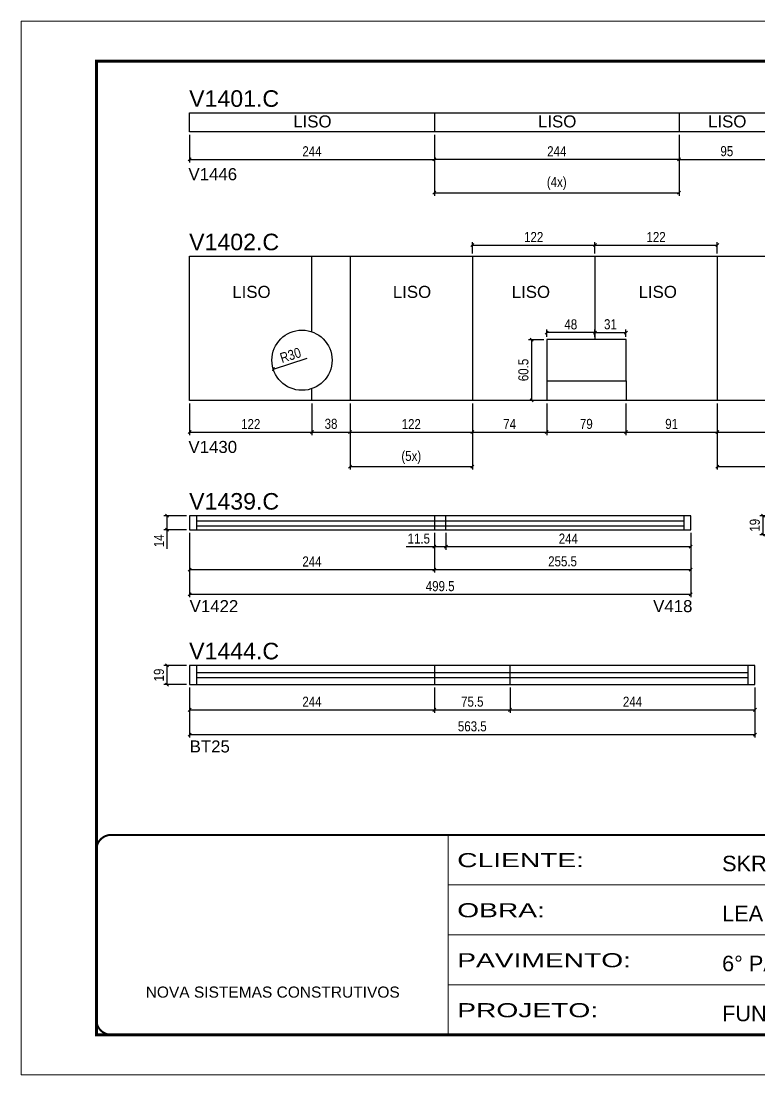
# Model space of a CAD drawing. Extents: x 1959 to 8212, y 239 to 4735.
# Drawn here: x 3557 to 4293, y 2537 to 3587 of the extents above; entities that cross this region are included whole.
import ezdxf

# ---------------------------------------------------------------- set-up
doc = ezdxf.new("R2010")
doc.units = 0
doc.linetypes.add('CONTINUO', pattern=[0])
doc.linetypes.add('DASHED', pattern=[0.75, 0.5, -0.25])
doc.layers.add('00 - FELIPE', color=6, linetype='Continuous', plot=False)
for name, color, linetype in [('5', 5, 'Continuous'), ('COTA', 241, 'Continuous'), ('F-PILARES-S', 170, 'Continuous'), ('NOMENCLATURA', 7, 'Continuous'), ('Painéis', 200, 'Continuous'), ('SARR_2.2x7', 40, 'Continuous'), ('SARR_EDITAR', 141, 'Continuous')]:
    doc.layers.add(name, color=color, linetype=linetype)
doc.layers.add('Folhas', color=255, linetype='Continuous', lineweight=9)
doc.layers.add('SARRAFO DE PRESSAO', color=251, linetype='DASHED', lineweight=9)
doc.styles.add('ARIAL', font='arial.ttf')
doc.styles.add('COTA TECNICA', font='techl___.ttf', dxfattribs={"height": 10})
doc.styles.add('COTA TECNICA-50', font='techl___.ttf', dxfattribs={"height": 10})
doc.styles.get("Standard").update_dxf_attribs({"font": 'arial.ttf'})
doc.styles.add('Tecnologia', font='')
doc.styles.get('Tecnologia').set_extended_font_data('Forgotten Futurist')
doc.dimstyles.new('COTA PAINEL-50', dxfattribs={"dimtxt": 10, "dimasz": 3, "dimexe": 3, "dimexo": 3, "dimgap": 3, "dimtad": 1, "dimdec": 1, "dimzin": 12, "dimdsep": 46, "dimtxsty": 'COTA TECNICA-50', "dimblk1": 'OBLIQUE', "dimblk2": 'OBLIQUE', "dimsah": 1, "dimcen": 0.9, "dimclrd": 4, "dimclre": 4, "dimclrt": 240, "dimadec": 1, "dimazin": 3, "dimtfac": 1, "dimtdec": 1, "dimtmove": 0, "dimatfit": 3, "dimfxl": 1, "dimtolj": 1, "dimtzin": 12, "dimarcsym": 0})
doc.dimstyles.new('PAINEL', dxfattribs={"dimtxt": 10, "dimasz": 3, "dimexe": 3, "dimexo": 3, "dimgap": 3, "dimtad": 1, "dimdec": 1, "dimzin": 12, "dimdsep": 46, "dimtxsty": 'COTA TECNICA', "dimblk1": 'OBLIQUE', "dimblk2": 'OBLIQUE', "dimsah": 1, "dimcen": 0.9, "dimclrd": 4, "dimclre": 4, "dimclrt": 240, "dimadec": 1, "dimazin": 3, "dimtfac": 1, "dimtdec": 1, "dimtmove": 0, "dimatfit": 3, "dimfxl": 1, "dimtolj": 1, "dimtzin": 12, "dimarcsym": 0})

# ---------------------------------------------------------------- blocks, each defined once
blk = doc.blocks.new('9999999999')
at = {"color": 30, "linetype": 'CONTINUO'}
for p, q in [((98564.6, 34230.2), (98564.6, 34429.4)), ((98564.6, 34379.6), (99584, 34379.6)), ((98564.6, 34329.8), (99488, 34329.8)), ((98564.6, 34280), (99488, 34280))]:
    blk.add_line(p, q, dxfattribs=at)
at = {"color": 30, "linetype": 'CONTINUO', "const_width": 2}
blk.add_lwpolyline([(99584, 34230.2), (99584, 34414.4, 0.414214), (99569, 34429.4), (98229, 34429.4, 0.414214), (98214, 34414.4), (98214, 34245.2, 0.414214), (98229, 34230.2), (99584, 34230.2)], format="xyb", dxfattribs=at)
at = {"layer": 'Folhas'}
blk.add_lwpolyline([(98139, 34190.2), (99624, 34190.2), (99624, 35240.2), (98139, 35240.2)], close=True, dxfattribs=at)
at = {"layer": 'Folhas', "color": 30, "const_width": 3}
blk.add_lwpolyline([(98214, 34230.2), (99584, 34230.2), (99584, 35200.2), (98214, 35200.2)], close=True, dxfattribs=at)
at = {"color": 7, "linetype": 'Continuous', "ltscale": 5, "style": 'ARIAL'}
for s, height, p in [('SKR', 15.48, (98837.7, 34393.1)), ('LEAF LOEFGREN', 15.483, (98837.7, 34343.3)), ('6° PAVIMENTO', 15.483, (98837.7, 34293.5)), ('NOVA SISTEMAS CONSTRUTIVOS', 11.059, (98263.2, 34267.2)), ('FUNDO DE VIGAS', 15.483, (98837.7, 34243.7))]:
    blk.add_text(s, height=height, dxfattribs=at).set_placement(p)
at = {"layer": 'Folhas', "color": 7, "style": 'Tecnologia', "width": 1.5}
for s, p in [('CLIENTE:', (98573.7, 34397.2)), ('OBRA:', (98573.7, 34347.3)), ('PAVIMENTO:', (98573.7, 34297.5)), ('PROJETO:', (98573.7, 34247.7))]:
    blk.add_text(s, height=14, dxfattribs=at).set_placement(p)
blk = doc.blocks.new('_Oblique')
at = {"color": 0, "linetype": 'ByBlock', "lineweight": -2}
blk.add_line((-0.5, -0.5), (0.5, 0.5), dxfattribs=at)
blk = doc.blocks.new('*D12')
at = {"layer": 'COTA', "color": 4, "lineweight": -2, "transparency": 16777216}
for p, q in [((3725.2, 3473.2), (3725.2, 3445.8)), ((3969.2, 3473.2), (3969.2, 3445.8)), ((3725.2, 3448.8), (3969.2, 3448.8))]:
    blk.add_line(p, q, dxfattribs=at)
at = {"layer": 'Defpoints', "color": 0, "transparency": 16777216}
for p in [(3725.2, 3476.2), (3969.2, 3476.2), (3969.2, 3448.8)]:
    blk.add_point(p, dxfattribs=at)
at = {"layer": 'COTA', "color": 4, "lineweight": -2, "transparency": 16777216, "xscale": 3, "yscale": 3, "zscale": 3, "rotation": 180}
blk.add_blockref('_Oblique', (3725.2, 3448.8), dxfattribs=at)
at = {"layer": 'COTA', "color": 4, "lineweight": -2, "transparency": 16777216, "xscale": 3, "yscale": 3, "zscale": 3}
blk.add_blockref('_Oblique', (3969.2, 3448.8), dxfattribs=at)
at = {"layer": 'COTA', "color": 240, "transparency": 16777216, "insert": (3847.2, 3456.9), "char_height": 10, "attachment_point": 5, "style": 'COTA TECNICA'}
blk.add_mtext('\\A1;244', dxfattribs=at)
blk = doc.blocks.new('*D13')
at = {"layer": 'COTA', "color": 4, "lineweight": -2, "transparency": 16777216}
for p, q in [((3969.2, 3473.2), (3969.2, 3445.8)), ((4213.2, 3473.2), (4213.2, 3445.8)), ((4213.2, 3448.8), (3969.2, 3448.8))]:
    blk.add_line(p, q, dxfattribs=at)
at = {"layer": 'Defpoints', "color": 0, "transparency": 16777216}
for p in [(3969.2, 3476.2), (4213.2, 3476.2), (3969.2, 3448.8)]:
    blk.add_point(p, dxfattribs=at)
at = {"layer": 'COTA', "color": 4, "lineweight": -2, "transparency": 16777216, "xscale": 3, "yscale": 3, "zscale": 3, "rotation": 180}
blk.add_blockref('_Oblique', (3969.2, 3448.8), dxfattribs=at)
at = {"layer": 'COTA', "color": 4, "lineweight": -2, "transparency": 16777216, "xscale": 3, "yscale": 3, "zscale": 3}
blk.add_blockref('_Oblique', (4213.2, 3448.8), dxfattribs=at)
at = {"layer": 'COTA', "color": 240, "transparency": 16777216, "insert": (4091.2, 3456.9), "char_height": 10, "attachment_point": 5, "style": 'COTA TECNICA'}
blk.add_mtext('\\A1;244', dxfattribs=at)
blk = doc.blocks.new('*D14')
at = {"layer": 'COTA', "color": 4, "lineweight": -2, "transparency": 16777216}
for p, q in [((4213.2, 3473.2), (4213.2, 3445.8)), ((4308.2, 3473.2), (4308.2, 3445.8)), ((4213.2, 3448.8), (4308.2, 3448.8))]:
    blk.add_line(p, q, dxfattribs=at)
at = {"layer": 'Defpoints', "color": 0, "transparency": 16777216}
for p in [(4213.2, 3476.2), (4308.2, 3476.2), (4308.2, 3448.8)]:
    blk.add_point(p, dxfattribs=at)
at = {"layer": 'COTA', "color": 4, "lineweight": -2, "transparency": 16777216, "xscale": 3, "yscale": 3, "zscale": 3, "rotation": 180}
blk.add_blockref('_Oblique', (4213.2, 3448.8), dxfattribs=at)
at = {"layer": 'COTA', "color": 4, "lineweight": -2, "transparency": 16777216, "xscale": 3, "yscale": 3, "zscale": 3}
blk.add_blockref('_Oblique', (4308.2, 3448.8), dxfattribs=at)
at = {"layer": 'COTA', "color": 240, "transparency": 16777216, "insert": (4260.7, 3457), "char_height": 10, "attachment_point": 5, "style": 'COTA TECNICA'}
blk.add_mtext('\\A1;95', dxfattribs=at)
blk = doc.blocks.new('*D17')
at = {"layer": 'COTA', "color": 4, "lineweight": -2, "transparency": 16777216}
for p, q in [((3969.2, 3473.2), (3969.2, 3412.6)), ((4213.2, 3473.2), (4213.2, 3412.6)), ((3969.2, 3415.6), (4213.2, 3415.6))]:
    blk.add_line(p, q, dxfattribs=at)
at = {"layer": 'Defpoints', "color": 0, "transparency": 16777216}
for p in [(3969.2, 3476.2), (4213.2, 3476.2), (4213.2, 3415.6)]:
    blk.add_point(p, dxfattribs=at)
at = {"layer": 'COTA', "color": 4, "lineweight": -2, "transparency": 16777216, "xscale": 3, "yscale": 3, "zscale": 3, "rotation": 180}
blk.add_blockref('_Oblique', (3969.2, 3415.6), dxfattribs=at)
at = {"layer": 'COTA', "color": 4, "lineweight": -2, "transparency": 16777216, "xscale": 3, "yscale": 3, "zscale": 3}
blk.add_blockref('_Oblique', (4213.2, 3415.6), dxfattribs=at)
at = {"layer": 'COTA', "color": 240, "transparency": 16777216, "insert": (4091.2, 3424.8), "char_height": 10, "attachment_point": 5, "style": 'COTA TECNICA'}
blk.add_mtext('\\A1;(4x)', dxfattribs=at)
blk = doc.blocks.new('*D37')
at = {"layer": '00 - FELIPE', "color": 4, "lineweight": -2, "transparency": 16777216}
for p, q in [((3725.2, 3205.7), (3725.2, 3174.1)), ((3847.2, 3205.7), (3847.2, 3174.1)), ((3725.2, 3177.1), (3847.2, 3177.1))]:
    blk.add_line(p, q, dxfattribs=at)
at = {"layer": 'Defpoints', "color": 0, "transparency": 16777216}
for p in [(3725.2, 3208.7), (3847.2, 3208.7), (3847.2, 3177.1)]:
    blk.add_point(p, dxfattribs=at)
at = {"layer": '00 - FELIPE', "color": 4, "lineweight": -2, "transparency": 16777216, "xscale": 3, "yscale": 3, "zscale": 3, "rotation": 180}
blk.add_blockref('_Oblique', (3725.2, 3177.1), dxfattribs=at)
at = {"layer": '00 - FELIPE', "color": 4, "lineweight": -2, "transparency": 16777216, "xscale": 3, "yscale": 3, "zscale": 3}
blk.add_blockref('_Oblique', (3847.2, 3177.1), dxfattribs=at)
at = {"layer": '00 - FELIPE', "color": 240, "transparency": 16777216, "insert": (3786.2, 3185.1), "char_height": 10, "attachment_point": 5, "style": 'COTA TECNICA'}
blk.add_mtext('\\A1;122', dxfattribs=at)
blk = doc.blocks.new('*D38')
at = {"layer": '00 - FELIPE', "color": 4, "lineweight": -2, "transparency": 16777216}
for p, q in [((3847.2, 3205.7), (3847.2, 3174.1)), ((3885.2, 3205.7), (3885.2, 3174.1)), ((3847.2, 3177.1), (3885.2, 3177.1))]:
    blk.add_line(p, q, dxfattribs=at)
at = {"layer": 'Defpoints', "color": 0, "transparency": 16777216}
for p in [(3847.2, 3208.7), (3885.2, 3208.7), (3885.2, 3177.1)]:
    blk.add_point(p, dxfattribs=at)
at = {"layer": '00 - FELIPE', "color": 4, "lineweight": -2, "transparency": 16777216, "xscale": 3, "yscale": 3, "zscale": 3, "rotation": 180}
blk.add_blockref('_Oblique', (3847.2, 3177.1), dxfattribs=at)
at = {"layer": '00 - FELIPE', "color": 4, "lineweight": -2, "transparency": 16777216, "xscale": 3, "yscale": 3, "zscale": 3}
blk.add_blockref('_Oblique', (3885.2, 3177.1), dxfattribs=at)
at = {"layer": '00 - FELIPE', "color": 240, "transparency": 16777216, "insert": (3866.2, 3185.3), "char_height": 10, "attachment_point": 5, "style": 'COTA TECNICA'}
blk.add_mtext('\\A1;38', dxfattribs=at)
blk = doc.blocks.new('*D39')
at = {"layer": '00 - FELIPE', "color": 4, "lineweight": -2, "transparency": 16777216}
for p, q in [((3885.2, 3205.7), (3885.2, 3174.1)), ((4007.2, 3205.7), (4007.2, 3174.1)), ((3885.2, 3177.1), (4007.2, 3177.1))]:
    blk.add_line(p, q, dxfattribs=at)
at = {"layer": 'Defpoints', "color": 0, "transparency": 16777216}
for p in [(3885.2, 3208.7), (4007.2, 3208.7), (4007.2, 3177.1)]:
    blk.add_point(p, dxfattribs=at)
at = {"layer": '00 - FELIPE', "color": 4, "lineweight": -2, "transparency": 16777216, "xscale": 3, "yscale": 3, "zscale": 3, "rotation": 180}
blk.add_blockref('_Oblique', (3885.2, 3177.1), dxfattribs=at)
at = {"layer": '00 - FELIPE', "color": 4, "lineweight": -2, "transparency": 16777216, "xscale": 3, "yscale": 3, "zscale": 3}
blk.add_blockref('_Oblique', (4007.2, 3177.1), dxfattribs=at)
at = {"layer": '00 - FELIPE', "color": 240, "transparency": 16777216, "insert": (3946.2, 3185.1), "char_height": 10, "attachment_point": 5, "style": 'COTA TECNICA'}
blk.add_mtext('\\A1;122', dxfattribs=at)
blk = doc.blocks.new('*D40')
at = {"layer": '00 - FELIPE', "color": 4, "lineweight": -2, "transparency": 16777216}
for p, q in [((3885.2, 3205.7), (3885.2, 3139.7)), ((4007.2, 3205.7), (4007.2, 3139.7)), ((3885.2, 3142.7), (4007.2, 3142.7))]:
    blk.add_line(p, q, dxfattribs=at)
at = {"layer": 'Defpoints', "color": 0, "transparency": 16777216}
for p in [(3885.2, 3208.7), (4007.2, 3208.7), (4007.2, 3142.7)]:
    blk.add_point(p, dxfattribs=at)
at = {"layer": '00 - FELIPE', "color": 4, "lineweight": -2, "transparency": 16777216, "xscale": 3, "yscale": 3, "zscale": 3, "rotation": 180}
blk.add_blockref('_Oblique', (3885.2, 3142.7), dxfattribs=at)
at = {"layer": '00 - FELIPE', "color": 4, "lineweight": -2, "transparency": 16777216, "xscale": 3, "yscale": 3, "zscale": 3}
blk.add_blockref('_Oblique', (4007.2, 3142.7), dxfattribs=at)
at = {"layer": '00 - FELIPE', "color": 240, "transparency": 16777216, "insert": (3946.2, 3151.9), "char_height": 10, "attachment_point": 5, "style": 'COTA TECNICA'}
blk.add_mtext('\\A1;(5x)', dxfattribs=at)
blk = doc.blocks.new('*D41')
at = {"layer": '00 - FELIPE', "color": 4, "lineweight": -2, "transparency": 16777216}
for p, q in [((4007.2, 3355.2), (4007.2, 3366.4)), ((4007.2, 3363.4), (4129.2, 3363.4)), ((4129.2, 3355.2), (4129.2, 3366.4))]:
    blk.add_line(p, q, dxfattribs=at)
at = {"layer": 'Defpoints', "color": 0, "transparency": 16777216}
for p in [(4129.2, 3363.4), (4007.2, 3352.2), (4129.2, 3352.2)]:
    blk.add_point(p, dxfattribs=at)
at = {"layer": '00 - FELIPE', "color": 4, "lineweight": -2, "transparency": 16777216, "xscale": 3, "yscale": 3, "zscale": 3, "rotation": 180}
blk.add_blockref('_Oblique', (4007.2, 3363.4), dxfattribs=at)
at = {"layer": '00 - FELIPE', "color": 4, "lineweight": -2, "transparency": 16777216, "xscale": 3, "yscale": 3, "zscale": 3}
blk.add_blockref('_Oblique', (4129.2, 3363.4), dxfattribs=at)
at = {"layer": '00 - FELIPE', "color": 240, "transparency": 16777216, "insert": (4068.2, 3371.5), "char_height": 10, "attachment_point": 5, "style": 'COTA TECNICA'}
blk.add_mtext('\\A1;122', dxfattribs=at)
blk = doc.blocks.new('*D42')
at = {"layer": '00 - FELIPE', "color": 4, "lineweight": -2, "transparency": 16777216}
for p, q in [((4129.2, 3355.2), (4129.2, 3366.4)), ((4129.2, 3363.4), (4251.2, 3363.4)), ((4251.2, 3355.2), (4251.2, 3366.4))]:
    blk.add_line(p, q, dxfattribs=at)
at = {"layer": 'Defpoints', "color": 0, "transparency": 16777216}
for p in [(4251.2, 3363.4), (4129.2, 3352.2), (4251.2, 3352.2)]:
    blk.add_point(p, dxfattribs=at)
at = {"layer": '00 - FELIPE', "color": 4, "lineweight": -2, "transparency": 16777216, "xscale": 3, "yscale": 3, "zscale": 3, "rotation": 180}
blk.add_blockref('_Oblique', (4129.2, 3363.4), dxfattribs=at)
at = {"layer": '00 - FELIPE', "color": 4, "lineweight": -2, "transparency": 16777216, "xscale": 3, "yscale": 3, "zscale": 3}
blk.add_blockref('_Oblique', (4251.2, 3363.4), dxfattribs=at)
at = {"layer": '00 - FELIPE', "color": 240, "transparency": 16777216, "insert": (4190.2, 3371.5), "char_height": 10, "attachment_point": 5, "style": 'COTA TECNICA'}
blk.add_mtext('\\A1;122', dxfattribs=at)
blk = doc.blocks.new('*D43')
at = {"layer": '00 - FELIPE', "color": 4, "lineweight": -2, "transparency": 16777216}
for p, q in [((4007.2, 3205.7), (4007.2, 3174.1)), ((4081.2, 3205.7), (4081.2, 3174.1)), ((4007.2, 3177.1), (4081.2, 3177.1))]:
    blk.add_line(p, q, dxfattribs=at)
at = {"layer": 'Defpoints', "color": 0, "transparency": 16777216}
for p in [(4007.2, 3208.7), (4081.2, 3208.7), (4081.2, 3177.1)]:
    blk.add_point(p, dxfattribs=at)
at = {"layer": '00 - FELIPE', "color": 4, "lineweight": -2, "transparency": 16777216, "xscale": 3, "yscale": 3, "zscale": 3, "rotation": 180}
blk.add_blockref('_Oblique', (4007.2, 3177.1), dxfattribs=at)
at = {"layer": '00 - FELIPE', "color": 4, "lineweight": -2, "transparency": 16777216, "xscale": 3, "yscale": 3, "zscale": 3}
blk.add_blockref('_Oblique', (4081.2, 3177.1), dxfattribs=at)
at = {"layer": '00 - FELIPE', "color": 240, "transparency": 16777216, "insert": (4044.2, 3185.1), "char_height": 10, "attachment_point": 5, "style": 'COTA TECNICA'}
blk.add_mtext('\\A1;74', dxfattribs=at)
blk = doc.blocks.new('*D44')
at = {"layer": '00 - FELIPE', "color": 4, "lineweight": -2, "transparency": 16777216}
for p, q in [((4081.2, 3205.7), (4081.2, 3174.1)), ((4160.2, 3205.7), (4160.2, 3174.1)), ((4081.2, 3177.1), (4160.2, 3177.1))]:
    blk.add_line(p, q, dxfattribs=at)
at = {"layer": 'Defpoints', "color": 0, "transparency": 16777216}
for p in [(4081.2, 3208.7), (4160.2, 3208.7), (4160.2, 3177.1)]:
    blk.add_point(p, dxfattribs=at)
at = {"layer": '00 - FELIPE', "color": 4, "lineweight": -2, "transparency": 16777216, "xscale": 3, "yscale": 3, "zscale": 3, "rotation": 180}
blk.add_blockref('_Oblique', (4081.2, 3177.1), dxfattribs=at)
at = {"layer": '00 - FELIPE', "color": 4, "lineweight": -2, "transparency": 16777216, "xscale": 3, "yscale": 3, "zscale": 3}
blk.add_blockref('_Oblique', (4160.2, 3177.1), dxfattribs=at)
at = {"layer": '00 - FELIPE', "color": 240, "transparency": 16777216, "insert": (4120.7, 3185.2), "char_height": 10, "attachment_point": 5, "style": 'COTA TECNICA'}
blk.add_mtext('\\A1;79', dxfattribs=at)
blk = doc.blocks.new('*D45')
at = {"layer": '00 - FELIPE', "color": 4, "lineweight": -2, "transparency": 16777216}
for p, q in [((4160.2, 3205.7), (4160.2, 3174.1)), ((4251.2, 3205.7), (4251.2, 3174.1)), ((4160.2, 3177.1), (4251.2, 3177.1))]:
    blk.add_line(p, q, dxfattribs=at)
at = {"layer": 'Defpoints', "color": 0, "transparency": 16777216}
for p in [(4160.2, 3208.7), (4251.2, 3208.7), (4251.2, 3177.1)]:
    blk.add_point(p, dxfattribs=at)
at = {"layer": '00 - FELIPE', "color": 4, "lineweight": -2, "transparency": 16777216, "xscale": 3, "yscale": 3, "zscale": 3, "rotation": 180}
blk.add_blockref('_Oblique', (4160.2, 3177.1), dxfattribs=at)
at = {"layer": '00 - FELIPE', "color": 4, "lineweight": -2, "transparency": 16777216, "xscale": 3, "yscale": 3, "zscale": 3}
blk.add_blockref('_Oblique', (4251.2, 3177.1), dxfattribs=at)
at = {"layer": '00 - FELIPE', "color": 240, "transparency": 16777216, "insert": (4205.7, 3185.2), "char_height": 10, "attachment_point": 5, "style": 'COTA TECNICA'}
blk.add_mtext('\\A1;91', dxfattribs=at)
blk = doc.blocks.new('*D46')
at = {"layer": '00 - FELIPE', "color": 4, "lineweight": -2, "transparency": 16777216}
for p, q in [((4251.2, 3205.7), (4251.2, 3174.1)), ((4373.2, 3205.7), (4373.2, 3174.1)), ((4251.2, 3177.1), (4373.2, 3177.1))]:
    blk.add_line(p, q, dxfattribs=at)
at = {"layer": 'Defpoints', "color": 0, "transparency": 16777216}
for p in [(4251.2, 3208.7), (4373.2, 3208.7), (4373.2, 3177.1)]:
    blk.add_point(p, dxfattribs=at)
at = {"layer": '00 - FELIPE', "color": 4, "lineweight": -2, "transparency": 16777216, "xscale": 3, "yscale": 3, "zscale": 3, "rotation": 180}
blk.add_blockref('_Oblique', (4251.2, 3177.1), dxfattribs=at)
at = {"layer": '00 - FELIPE', "color": 4, "lineweight": -2, "transparency": 16777216, "xscale": 3, "yscale": 3, "zscale": 3}
blk.add_blockref('_Oblique', (4373.2, 3177.1), dxfattribs=at)
at = {"layer": '00 - FELIPE', "color": 240, "transparency": 16777216, "insert": (4312.2, 3185.1), "char_height": 10, "attachment_point": 5, "style": 'COTA TECNICA'}
blk.add_mtext('\\A1;122', dxfattribs=at)
blk = doc.blocks.new('*D47')
at = {"layer": '00 - FELIPE', "color": 4, "lineweight": -2, "transparency": 16777216}
for p, q in [((4251.2, 3205.7), (4251.2, 3139.7)), ((4373.2, 3205.7), (4373.2, 3139.7)), ((4251.2, 3142.7), (4373.2, 3142.7))]:
    blk.add_line(p, q, dxfattribs=at)
at = {"layer": 'Defpoints', "color": 0, "transparency": 16777216}
for p in [(4251.2, 3208.7), (4373.2, 3208.7), (4373.2, 3142.7)]:
    blk.add_point(p, dxfattribs=at)
at = {"layer": '00 - FELIPE', "color": 4, "lineweight": -2, "transparency": 16777216, "xscale": 3, "yscale": 3, "zscale": 3, "rotation": 180}
blk.add_blockref('_Oblique', (4251.2, 3142.7), dxfattribs=at)
at = {"layer": '00 - FELIPE', "color": 4, "lineweight": -2, "transparency": 16777216, "xscale": 3, "yscale": 3, "zscale": 3}
blk.add_blockref('_Oblique', (4373.2, 3142.7), dxfattribs=at)
at = {"layer": '00 - FELIPE', "color": 240, "transparency": 16777216, "insert": (4312.2, 3151.9), "char_height": 10, "attachment_point": 5, "style": 'COTA TECNICA'}
blk.add_mtext('\\A1;(4x)', dxfattribs=at)
blk = doc.blocks.new('*D55')
at = {"layer": 'COTA', "color": 4, "lineweight": -2, "transparency": 16777216}
blk.add_line((3842.2, 3250.4), (3808.7, 3239.6), dxfattribs=at)
at = {"layer": 'Defpoints', "color": 0, "transparency": 16777216}
for p in [(3837.2, 3248.7), (3808.7, 3239.6)]:
    blk.add_point(p, dxfattribs=at)
at = {"layer": 'COTA', "color": 4, "lineweight": -2, "transparency": 16777216, "xscale": 3, "yscale": 3, "zscale": 3, "rotation": 197.8262716308261}
blk.add_blockref('_Oblique', (3808.7, 3239.6), dxfattribs=at)
at = {"layer": 'COTA', "color": 240, "transparency": 16777216, "insert": (3825.8, 3253.7), "char_height": 10, "attachment_point": 5, "rotation": 17.8263, "style": 'COTA TECNICA'}
blk.add_mtext('\\A1;R30', dxfattribs=at)
blk = doc.blocks.new('*D56')
at = {"layer": 'COTA', "color": 4, "lineweight": -2, "transparency": 16777216}
for p, q in [((4081.2, 3272.2), (4081.2, 3279.3)), ((4129.2, 3276.3), (4081.2, 3276.3)), ((4129.2, 3272.2), (4129.2, 3279.3))]:
    blk.add_line(p, q, dxfattribs=at)
at = {"layer": 'Defpoints', "color": 0, "transparency": 16777216}
for p in [(4081.2, 3276.3), (4081.2, 3269.2), (4129.2, 3269.2)]:
    blk.add_point(p, dxfattribs=at)
at = {"layer": 'COTA', "color": 4, "lineweight": -2, "transparency": 16777216, "xscale": 3, "yscale": 3, "zscale": 3, "rotation": 180}
blk.add_blockref('_Oblique', (4081.2, 3276.3), dxfattribs=at)
at = {"layer": 'COTA', "color": 4, "lineweight": -2, "transparency": 16777216, "xscale": 3, "yscale": 3, "zscale": 3}
blk.add_blockref('_Oblique', (4129.2, 3276.3), dxfattribs=at)
at = {"layer": 'COTA', "color": 240, "transparency": 16777216, "insert": (4105.2, 3284.4), "char_height": 10, "attachment_point": 5, "style": 'COTA TECNICA'}
blk.add_mtext('\\A1;48', dxfattribs=at)
blk = doc.blocks.new('*D57')
at = {"layer": 'COTA', "color": 4, "lineweight": -2, "transparency": 16777216}
for p, q in [((4078.2, 3269.2), (4063.1, 3269.2)), ((4066.1, 3269.2), (4066.1, 3208.7)), ((4078.2, 3208.7), (4063.1, 3208.7))]:
    blk.add_line(p, q, dxfattribs=at)
at = {"layer": 'Defpoints', "color": 0, "transparency": 16777216}
for p in [(4081.2, 3269.2), (4066.1, 3208.7), (4081.2, 3208.7)]:
    blk.add_point(p, dxfattribs=at)
at = {"layer": 'COTA', "color": 4, "lineweight": -2, "transparency": 16777216, "xscale": 3, "yscale": 3, "zscale": 3}
for p, rotation in [((4066.1, 3269.2), 90), ((4066.1, 3208.7), 270)]:
    blk.add_blockref('_Oblique', p, dxfattribs=dict(at, rotation=rotation))
at = {"layer": 'COTA', "color": 240, "transparency": 16777216, "insert": (4058, 3239), "char_height": 10, "attachment_point": 5, "rotation": 90, "style": 'COTA TECNICA'}
blk.add_mtext('\\A1;60.5', dxfattribs=at)
blk = doc.blocks.new('*D58')
at = {"layer": 'COTA', "color": 4, "lineweight": -2, "transparency": 16777216}
for p, q in [((4129.2, 3272.2), (4129.2, 3279.3)), ((4129.2, 3276.3), (4160.2, 3276.3)), ((4160.2, 3272.2), (4160.2, 3279.3))]:
    blk.add_line(p, q, dxfattribs=at)
at = {"layer": 'Defpoints', "color": 0, "transparency": 16777216}
for p in [(4160.2, 3276.3), (4129.2, 3269.2), (4160.2, 3269.2)]:
    blk.add_point(p, dxfattribs=at)
at = {"layer": 'COTA', "color": 4, "lineweight": -2, "transparency": 16777216, "xscale": 3, "yscale": 3, "zscale": 3, "rotation": 180}
blk.add_blockref('_Oblique', (4129.2, 3276.3), dxfattribs=at)
at = {"layer": 'COTA', "color": 4, "lineweight": -2, "transparency": 16777216, "xscale": 3, "yscale": 3, "zscale": 3}
blk.add_blockref('_Oblique', (4160.2, 3276.3), dxfattribs=at)
at = {"layer": 'COTA', "color": 240, "transparency": 16777216, "insert": (4144.7, 3284.5), "char_height": 10, "attachment_point": 5, "style": 'COTA TECNICA'}
blk.add_mtext('\\A1;31', dxfattribs=at)
blk = doc.blocks.new('*D85')
at = {"layer": 'COTA', "color": 4, "linetype": 'ByBlock', "lineweight": -2, "transparency": 16777216}
for p, q in [((3725.2, 3076.8), (3725.2, 3012.5)), ((4224.7, 3076.8), (4224.7, 3012.5)), ((3725.2, 3015.5), (4224.7, 3015.5))]:
    blk.add_line(p, q, dxfattribs=at)
at = {"layer": 'Defpoints', "color": 0, "linetype": 'ByBlock', "transparency": 16777216}
for p in [(3725.2, 3079.8), (4224.7, 3079.8), (4224.7, 3015.5)]:
    blk.add_point(p, dxfattribs=at)
at = {"layer": 'COTA', "color": 4, "linetype": 'ByBlock', "lineweight": -2, "transparency": 16777216, "xscale": 3, "yscale": 3, "zscale": 3, "rotation": 180}
blk.add_blockref('_Oblique', (3725.2, 3015.5), dxfattribs=at)
at = {"layer": 'COTA', "color": 4, "linetype": 'ByBlock', "lineweight": -2, "transparency": 16777216, "xscale": 3, "yscale": 3, "zscale": 3}
blk.add_blockref('_Oblique', (4224.7, 3015.5), dxfattribs=at)
at = {"layer": 'COTA', "color": 240, "linetype": 'ByBlock', "transparency": 16777216, "insert": (3975, 3023.6), "char_height": 10, "attachment_point": 5, "style": 'COTA TECNICA-50'}
blk.add_mtext('\\A1;499.5', dxfattribs=at)
blk = doc.blocks.new('*D86')
at = {"layer": 'COTA', "color": 4, "lineweight": -2, "transparency": 16777216}
for p, q in [((3722.2, 3093.8), (3699.7, 3093.8)), ((3702.7, 3093.8), (3702.7, 3079.8)), ((3722.2, 3079.8), (3699.7, 3079.8)), ((3702.7, 3079.8), (3702.7, 3060.7))]:
    blk.add_line(p, q, dxfattribs=at)
at = {"layer": 'Defpoints', "color": 0, "transparency": 16777216}
for p in [(3725.2, 3093.8), (3702.7, 3079.8), (3725.2, 3079.8)]:
    blk.add_point(p, dxfattribs=at)
at = {"layer": 'COTA', "color": 4, "lineweight": -2, "transparency": 16777216, "xscale": 3, "yscale": 3, "zscale": 3}
for p, rotation in [((3702.7, 3093.8), 90), ((3702.7, 3079.8), 270)]:
    blk.add_blockref('_Oblique', p, dxfattribs=dict(at, rotation=rotation))
at = {"layer": 'COTA', "color": 240, "transparency": 16777216, "insert": (3694.7, 3068.8), "char_height": 10, "attachment_point": 5, "rotation": 90, "style": 'COTA TECNICA'}
blk.add_mtext('\\A1;14', dxfattribs=at)
blk = doc.blocks.new('*D87')
at = {"layer": 'COTA', "color": 4, "lineweight": -2, "transparency": 16777216}
for p, q in [((3725.2, 3076.8), (3725.2, 3037.2)), ((3969.2, 3076.8), (3969.2, 3037.2)), ((3725.2, 3040.2), (3969.2, 3040.2))]:
    blk.add_line(p, q, dxfattribs=at)
at = {"layer": 'Defpoints', "color": 0, "transparency": 16777216}
for p in [(3725.2, 3079.8), (3969.2, 3079.8), (3969.2, 3040.2)]:
    blk.add_point(p, dxfattribs=at)
at = {"layer": 'COTA', "color": 4, "lineweight": -2, "transparency": 16777216, "xscale": 3, "yscale": 3, "zscale": 3, "rotation": 180}
blk.add_blockref('_Oblique', (3725.2, 3040.2), dxfattribs=at)
at = {"layer": 'COTA', "color": 4, "lineweight": -2, "transparency": 16777216, "xscale": 3, "yscale": 3, "zscale": 3}
blk.add_blockref('_Oblique', (3969.2, 3040.2), dxfattribs=at)
at = {"layer": 'COTA', "color": 240, "transparency": 16777216, "insert": (3847.2, 3048.2), "char_height": 10, "attachment_point": 5, "style": 'COTA TECNICA'}
blk.add_mtext('\\A1;244', dxfattribs=at)
blk = doc.blocks.new('*D88')
at = {"layer": 'COTA', "color": 4, "lineweight": -2, "transparency": 16777216}
for p, q in [((3969.2, 3076.8), (3969.2, 3037.2)), ((4224.7, 3076.8), (4224.7, 3037.2)), ((3969.2, 3040.2), (4224.7, 3040.2))]:
    blk.add_line(p, q, dxfattribs=at)
at = {"layer": 'Defpoints', "color": 0, "transparency": 16777216}
for p in [(3969.2, 3079.8), (4224.7, 3079.8), (4224.7, 3040.2)]:
    blk.add_point(p, dxfattribs=at)
at = {"layer": 'COTA', "color": 4, "lineweight": -2, "transparency": 16777216, "xscale": 3, "yscale": 3, "zscale": 3, "rotation": 180}
blk.add_blockref('_Oblique', (3969.2, 3040.2), dxfattribs=at)
at = {"layer": 'COTA', "color": 4, "lineweight": -2, "transparency": 16777216, "xscale": 3, "yscale": 3, "zscale": 3}
blk.add_blockref('_Oblique', (4224.7, 3040.2), dxfattribs=at)
at = {"layer": 'COTA', "color": 240, "transparency": 16777216, "insert": (4097, 3048.3), "char_height": 10, "attachment_point": 5, "style": 'COTA TECNICA'}
blk.add_mtext('\\A1;255.5', dxfattribs=at)
blk = doc.blocks.new('*D89')
at = {"layer": 'COTA', "color": 4, "lineweight": -2, "transparency": 16777216}
for p, q in [((3980.7, 3076.8), (3980.7, 3059.9)), ((4224.7, 3076.8), (4224.7, 3059.9)), ((4224.7, 3062.9), (3980.7, 3062.9))]:
    blk.add_line(p, q, dxfattribs=at)
at = {"layer": 'Defpoints', "color": 0, "transparency": 16777216}
for p in [(3980.7, 3079.8), (4224.7, 3079.8), (3980.7, 3062.9)]:
    blk.add_point(p, dxfattribs=at)
at = {"layer": 'COTA', "color": 4, "lineweight": -2, "transparency": 16777216, "xscale": 3, "yscale": 3, "zscale": 3, "rotation": 180}
blk.add_blockref('_Oblique', (3980.7, 3062.9), dxfattribs=at)
at = {"layer": 'COTA', "color": 4, "lineweight": -2, "transparency": 16777216, "xscale": 3, "yscale": 3, "zscale": 3}
blk.add_blockref('_Oblique', (4224.7, 3062.9), dxfattribs=at)
at = {"layer": 'COTA', "color": 240, "transparency": 16777216, "insert": (4102.7, 3071), "char_height": 10, "attachment_point": 5, "style": 'COTA TECNICA'}
blk.add_mtext('\\A1;244', dxfattribs=at)
blk = doc.blocks.new('*D90')
at = {"layer": 'COTA', "color": 4, "lineweight": -2, "transparency": 16777216}
for p, q in [((3969.2, 3076.8), (3969.2, 3059.9)), ((3980.7, 3076.8), (3980.7, 3059.9)), ((3969.2, 3062.9), (3941.2, 3062.9)), ((3980.7, 3062.9), (3969.2, 3062.9))]:
    blk.add_line(p, q, dxfattribs=at)
at = {"layer": 'Defpoints', "color": 0, "transparency": 16777216}
for p in [(3969.2, 3079.8), (3980.7, 3079.8), (3969.2, 3062.9)]:
    blk.add_point(p, dxfattribs=at)
at = {"layer": 'COTA', "color": 4, "lineweight": -2, "transparency": 16777216, "xscale": 3, "yscale": 3, "zscale": 3, "rotation": 180}
blk.add_blockref('_Oblique', (3969.2, 3062.9), dxfattribs=at)
at = {"layer": 'COTA', "color": 4, "lineweight": -2, "transparency": 16777216, "xscale": 3, "yscale": 3, "zscale": 3}
blk.add_blockref('_Oblique', (3980.7, 3062.9), dxfattribs=at)
at = {"layer": 'COTA', "color": 240, "transparency": 16777216, "insert": (3953.7, 3071), "char_height": 10, "attachment_point": 5, "style": 'COTA TECNICA'}
blk.add_mtext('\\A1;11.5', dxfattribs=at)
blk = doc.blocks.new('*D92')
at = {"layer": 'COTA', "color": 4, "lineweight": -2, "transparency": 16777216}
for p, q in [((4316.2, 3093.8), (4293.7, 3093.8)), ((4296.7, 3093.8), (4296.7, 3074.8)), ((4316.2, 3074.8), (4293.7, 3074.8))]:
    blk.add_line(p, q, dxfattribs=at)
at = {"layer": 'Defpoints', "color": 0, "transparency": 16777216}
for p in [(4319.2, 3093.8), (4296.7, 3074.8), (4319.2, 3074.8)]:
    blk.add_point(p, dxfattribs=at)
at = {"layer": 'COTA', "color": 4, "lineweight": -2, "transparency": 16777216, "xscale": 3, "yscale": 3, "zscale": 3}
for p, rotation in [((4296.7, 3093.8), 90), ((4296.7, 3074.8), 270)]:
    blk.add_blockref('_Oblique', p, dxfattribs=dict(at, rotation=rotation))
at = {"layer": 'COTA', "color": 240, "transparency": 16777216, "insert": (4288.6, 3084.3), "char_height": 10, "attachment_point": 5, "rotation": 90, "style": 'COTA TECNICA'}
blk.add_mtext('\\A1;19', dxfattribs=at)
blk = doc.blocks.new('*D95')
at = {"layer": 'COTA', "color": 4, "linetype": 'ByBlock', "lineweight": -2, "transparency": 16777216}
for p, q in [((3725.2, 2922.6), (3725.2, 2872.7)), ((4288.7, 2922.6), (4288.7, 2872.7)), ((3725.2, 2875.7), (4288.7, 2875.7))]:
    blk.add_line(p, q, dxfattribs=at)
at = {"layer": 'Defpoints', "color": 0, "linetype": 'ByBlock', "transparency": 16777216}
for p in [(3725.2, 2925.6), (4288.7, 2925.6), (4288.7, 2875.7)]:
    blk.add_point(p, dxfattribs=at)
at = {"layer": 'COTA', "color": 4, "linetype": 'ByBlock', "lineweight": -2, "transparency": 16777216, "xscale": 3, "yscale": 3, "zscale": 3, "rotation": 180}
blk.add_blockref('_Oblique', (3725.2, 2875.7), dxfattribs=at)
at = {"layer": 'COTA', "color": 4, "linetype": 'ByBlock', "lineweight": -2, "transparency": 16777216, "xscale": 3, "yscale": 3, "zscale": 3}
blk.add_blockref('_Oblique', (4288.7, 2875.7), dxfattribs=at)
at = {"layer": 'COTA', "color": 240, "linetype": 'ByBlock', "transparency": 16777216, "insert": (4007, 2883.9), "char_height": 10, "attachment_point": 5, "style": 'COTA TECNICA-50'}
blk.add_mtext('\\A1;563.5', dxfattribs=at)
blk = doc.blocks.new('*D96')
at = {"layer": 'COTA', "color": 4, "lineweight": -2, "transparency": 16777216}
for p, q in [((3722.2, 2944.6), (3699.7, 2944.6)), ((3702.7, 2944.6), (3702.7, 2925.6)), ((3722.2, 2925.6), (3699.7, 2925.6))]:
    blk.add_line(p, q, dxfattribs=at)
at = {"layer": 'Defpoints', "color": 0, "transparency": 16777216}
for p in [(3725.2, 2944.6), (3702.7, 2925.6), (3725.2, 2925.6)]:
    blk.add_point(p, dxfattribs=at)
at = {"layer": 'COTA', "color": 4, "lineweight": -2, "transparency": 16777216, "xscale": 3, "yscale": 3, "zscale": 3}
for p, rotation in [((3702.7, 2944.6), 90), ((3702.7, 2925.6), 270)]:
    blk.add_blockref('_Oblique', p, dxfattribs=dict(at, rotation=rotation))
at = {"layer": 'COTA', "color": 240, "transparency": 16777216, "insert": (3694.7, 2935.1), "char_height": 10, "attachment_point": 5, "rotation": 90, "style": 'COTA TECNICA'}
blk.add_mtext('\\A1;19', dxfattribs=at)
blk = doc.blocks.new('*D97')
at = {"layer": 'COTA', "color": 4, "lineweight": -2, "transparency": 16777216}
for p, q in [((3725.2, 2922.6), (3725.2, 2897.4)), ((3969.2, 2922.6), (3969.2, 2897.4)), ((3725.2, 2900.4), (3969.2, 2900.4))]:
    blk.add_line(p, q, dxfattribs=at)
at = {"layer": 'Defpoints', "color": 0, "transparency": 16777216}
for p in [(3725.2, 2925.6), (3969.2, 2925.6), (3969.2, 2900.4)]:
    blk.add_point(p, dxfattribs=at)
at = {"layer": 'COTA', "color": 4, "lineweight": -2, "transparency": 16777216, "xscale": 3, "yscale": 3, "zscale": 3, "rotation": 180}
blk.add_blockref('_Oblique', (3725.2, 2900.4), dxfattribs=at)
at = {"layer": 'COTA', "color": 4, "lineweight": -2, "transparency": 16777216, "xscale": 3, "yscale": 3, "zscale": 3}
blk.add_blockref('_Oblique', (3969.2, 2900.4), dxfattribs=at)
at = {"layer": 'COTA', "color": 240, "transparency": 16777216, "insert": (3847.2, 2908.5), "char_height": 10, "attachment_point": 5, "style": 'COTA TECNICA'}
blk.add_mtext('\\A1;244', dxfattribs=at)
blk = doc.blocks.new('*D98')
at = {"layer": 'COTA', "color": 4, "lineweight": -2, "transparency": 16777216}
for p, q in [((3969.2, 2922.6), (3969.2, 2897.4)), ((4044.7, 2922.6), (4044.7, 2897.4)), ((3969.2, 2900.4), (4044.7, 2900.4))]:
    blk.add_line(p, q, dxfattribs=at)
at = {"layer": 'Defpoints', "color": 0, "transparency": 16777216}
for p in [(3969.2, 2925.6), (4044.7, 2925.6), (4044.7, 2900.4)]:
    blk.add_point(p, dxfattribs=at)
at = {"layer": 'COTA', "color": 4, "lineweight": -2, "transparency": 16777216, "xscale": 3, "yscale": 3, "zscale": 3, "rotation": 180}
blk.add_blockref('_Oblique', (3969.2, 2900.4), dxfattribs=at)
at = {"layer": 'COTA', "color": 4, "lineweight": -2, "transparency": 16777216, "xscale": 3, "yscale": 3, "zscale": 3}
blk.add_blockref('_Oblique', (4044.7, 2900.4), dxfattribs=at)
at = {"layer": 'COTA', "color": 240, "transparency": 16777216, "insert": (4007, 2908.5), "char_height": 10, "attachment_point": 5, "style": 'COTA TECNICA'}
blk.add_mtext('\\A1;75.5', dxfattribs=at)
blk = doc.blocks.new('*D99')
at = {"layer": 'COTA', "color": 4, "lineweight": -2, "transparency": 16777216}
for p, q in [((4044.7, 2922.6), (4044.7, 2897.4)), ((4288.7, 2922.6), (4288.7, 2897.4)), ((4044.7, 2900.4), (4288.7, 2900.4))]:
    blk.add_line(p, q, dxfattribs=at)
at = {"layer": 'Defpoints', "color": 0, "transparency": 16777216}
for p in [(4044.7, 2925.6), (4288.7, 2925.6), (4288.7, 2900.4)]:
    blk.add_point(p, dxfattribs=at)
at = {"layer": 'COTA', "color": 4, "lineweight": -2, "transparency": 16777216, "xscale": 3, "yscale": 3, "zscale": 3, "rotation": 180}
blk.add_blockref('_Oblique', (4044.7, 2900.4), dxfattribs=at)
at = {"layer": 'COTA', "color": 4, "lineweight": -2, "transparency": 16777216, "xscale": 3, "yscale": 3, "zscale": 3}
blk.add_blockref('_Oblique', (4288.7, 2900.4), dxfattribs=at)
at = {"layer": 'COTA', "color": 240, "transparency": 16777216, "insert": (4166.7, 2908.5), "char_height": 10, "attachment_point": 5, "style": 'COTA TECNICA'}
blk.add_mtext('\\A1;244', dxfattribs=at)

msp = doc.modelspace()

# ---------------------------------------------------------------- linework, layer by layer
at = {"layer": '00 - FELIPE'}
for p, q in [((3725.24, 3352.25), (4739.24, 3352.25)), ((3725.24, 3208.75), (3725.24, 3352.25)), ((3847.24, 3277.03), (3847.24, 3352.25)), ((3885.24, 3352.25), (3885.24, 3208.75)), ((4007.24, 3352.25), (4007.24, 3208.75)), ((4129.24, 3352.25), (4129.24, 3269.25)), ((4251.24, 3352.25), (4251.24, 3208.75)), ((4081.24, 3228.25), (4081.24, 3208.75)), ((4160.24, 3228.25), (4160.24, 3208.75)), ((3847.24, 3208.75), (3847.24, 3220.46)), ((4739.24, 3208.75), (3725.24, 3208.75))]:
    msp.add_line(p, q, dxfattribs=at)
at = {"layer": 'F-PILARES-S', "linetype": 'Continuous'}
msp.add_lwpolyline([(4081.24, 3228.25), (4160.24, 3228.25), (4160.24, 3269.25), (4081.24, 3269.25), (4081.24, 3228.25)], dxfattribs=at)
msp.add_circle((3837.24, 3248.75), 30, dxfattribs=at)
at = {"layer": 'Painéis'}
for p, q in [((3969.24, 3495.15), (3969.24, 3476.15)), ((3969.24, 3495.15), (3969.24, 3476.15)), ((4213.24, 3495.15), (4213.24, 3476.15)), ((4213.24, 3495.15), (4213.24, 3476.15))]:
    msp.add_line(p, q, dxfattribs=at)
at = {"layer": 'Painéis', "linetype": 'ByBlock'}
for p, q in [((3725.24, 3093.82), (3725.24, 3079.82)), ((4224.74, 3093.82), (3725.24, 3093.82)), ((3969.24, 3093.82), (3969.24, 3079.82)), ((3980.74, 3079.82), (3980.74, 3093.82)), ((4224.74, 3079.82), (4224.74, 3093.82)), ((3725.24, 3079.82), (4224.74, 3079.82)), ((3725.24, 2944.63), (3725.24, 2925.63)), ((4288.74, 2944.63), (3725.24, 2944.63)), ((3969.24, 2944.63), (3969.24, 2925.63)), ((4044.74, 2925.63), (4044.74, 2944.63)), ((4288.74, 2925.63), (4288.74, 2944.63)), ((3725.24, 2925.63), (4288.74, 2925.63))]:
    msp.add_line(p, q, dxfattribs=at)
at = {"layer": 'Painéis'}
msp.add_lwpolyline([(3725.24, 3495.15), (4552.24, 3495.15), (4552.24, 3476.15), (3725.24, 3476.15)], close=True, dxfattribs=at)
at = {"layer": 'SARR_2.2x7', "linetype": 'Continuous'}
for p, q in [((3732.24, 3093.82), (3732.24, 3079.82)), ((4217.74, 3093.82), (4217.74, 3079.82)), ((3732.24, 2944.63), (3732.24, 2925.63)), ((4281.74, 2944.63), (4281.74, 2925.63)), ((3732.24, 2937.63), (3969.24, 2937.63)), ((3732.24, 2932.63), (3969.24, 2932.63)), ((3969.24, 2937.63), (4044.74, 2937.63)), ((3969.24, 2932.63), (4044.74, 2932.63)), ((4044.74, 2937.63), (4281.74, 2937.63)), ((4044.74, 2932.63), (4281.74, 2932.63))]:
    msp.add_line(p, q, dxfattribs=at)
at = {"layer": 'SARR_EDITAR', "linetype": 'Continuous'}
for p, q in [((3732.24, 3088.82), (3969.24, 3088.82)), ((3969.24, 3088.82), (4217.74, 3088.82)), ((3732.24, 3083.82), (3969.24, 3083.82)), ((3969.24, 3083.82), (4217.74, 3083.82))]:
    msp.add_line(p, q, dxfattribs=at)

# ---------------------------------------------------------------- block references
at = {"layer": 'SARRAFO DE PRESSAO', "color": 6, "linetype": 'ByBlock'}
msp.add_blockref('9999999999', (-94581.71, -31653.56), dxfattribs=at)

# ---------------------------------------------------------------- texts
at = {"layer": '5', "linetype": 'Continuous'}
for s, rotation, p in [('LISO', 359.99996, (3828.53, 3480.66)), ('LISO', 359.99996, (4072.53, 3480.66)), ('LISO', 359.99996, (4242.03, 3480.66)), ('V1446', 0.00004, (3724.09, 3428.09)), ('LISO', 359.99996, (3767.81, 3310.82)), ('LISO', 359.99996, (3927.81, 3310.82)), ('LISO', 359.99996, (4046.32, 3310.82)), ('LISO', 359.99996, (4172.73, 3310.82)), ('V1430', 0.00004, (3724.09, 3156.32)), ('V1422', 0.00004, (3725.32, 2997.72)), ('V418', 359.99996, (4187.28, 2997.72)), ('BT25', 0.00004, (3725.32, 2857.93))]:
    msp.add_text(s, height=12, rotation=rotation, dxfattribs=at).set_placement(p)
at = {"layer": 'NOMENCLATURA', "linetype": 'Continuous'}
for s, p in [('V1401.C', (3724.77, 3501.21)), ('V1402.C', (3724.77, 3358.3)), ('V1439.C', (3724.77, 3099.88)), ('V1444.C', (3724.77, 2950.69))]:
    msp.add_text(s, height=16.5, dxfattribs=at).set_placement(p)

# ---------------------------------------------------------------- dimensions: what is measured, and where the dimension line sits
at = {"layer": '00 - FELIPE'}
for base, p1, p2, picture, middle in [((4129.24, 3363.41), (4007.24, 3352.25), (4129.24, 3352.25), '*D41', (4068.24, 3371.47)), ((3847.24, 3177.08), (3725.24, 3208.75), (3847.24, 3208.75), '*D37', (3786.24, 3185.13)), ((4081.24, 3177.08), (4007.24, 3208.75), (4081.24, 3208.75), '*D43', (4044.24, 3185.15)), ((4373.24, 3177.08), (4251.24, 3208.75), (4373.24, 3208.75), '*D46', (4312.24, 3185.13))]:
    dim = msp.add_linear_dim(base=base, p1=p1, p2=p2, dimstyle='PAINEL', dxfattribs=at)
    dim.commit()
    dim.dimension.update_dxf_attribs({"geometry": picture, "text_midpoint": middle})
for base, p1, p2, picture, middle in [((4251.24, 3363.41), (4129.24, 3352.25), (4251.24, 3352.25), '*D42', (4190.24, 3371.47)), ((3885.24, 3177.08), (3847.24, 3208.75), (3885.24, 3208.75), '*D38', (3866.24, 3185.32)), ((4007.24, 3177.08), (3885.24, 3208.75), (4007.24, 3208.75), '*D39', (3946.24, 3185.13)), ((4160.24, 3177.08), (4081.24, 3208.75), (4160.24, 3208.75), '*D44', (4120.74, 3185.18)), ((4251.24, 3177.08), (4160.24, 3208.75), (4251.24, 3208.75), '*D45', (4205.74, 3185.16))]:
    dim = msp.add_linear_dim(base=base, p1=p1, p2=p2, dimstyle='PAINEL', override={"dimtmove": 1}, dxfattribs=at)
    dim.commit()
    dim.dimension.update_dxf_attribs({"geometry": picture, "text_midpoint": middle})
for base, p1, p2, text, picture, middle in [((4007.24, 3142.67), (3885.24, 3208.75), (4007.24, 3208.75), '(5x)', '*D40', (3946.24, 3151.89)), ((4373.24, 3142.67), (4251.24, 3208.75), (4373.24, 3208.75), '(4x)', '*D47', (4312.24, 3151.89))]:
    dim = msp.add_linear_dim(base=base, p1=p1, p2=p2, text=text, dimstyle='PAINEL', dxfattribs=at)
    dim.commit()
    dim.dimension.update_dxf_attribs({"geometry": picture, "text_midpoint": middle})
at = {"layer": 'COTA'}
for base, p1, p2, picture, middle in [((3969.24, 3448.85), (3725.24, 3476.15), (3969.24, 3476.15), '*D12', (3847.24, 3456.92)), ((4308.24, 3448.85), (4213.24, 3476.15), (4308.24, 3476.15), '*D14', (4260.74, 3456.99)), ((4081.24, 3276.33), (4129.24, 3269.25), (4081.24, 3269.25), '*D56', (4105.24, 3284.42)), ((4160.24, 3276.33), (4129.24, 3269.25), (4160.24, 3269.25), '*D58', (4144.74, 3284.55)), ((3969.24, 3040.17), (3725.24, 3079.82), (3969.24, 3079.82), '*D87', (3847.24, 3048.25)), ((3969.24, 3062.92), (3980.74, 3079.82), (3969.24, 3079.82), '*D90', (3953.73, 3071.03)), ((3980.74, 3062.92), (4224.74, 3079.82), (3980.74, 3079.82), '*D89', (4102.74, 3070.99)), ((3969.24, 2900.38), (3725.24, 2925.63), (3969.24, 2925.63), '*D97', (3847.24, 2908.46)), ((4288.74, 2900.38), (4044.74, 2925.63), (4288.74, 2925.63), '*D99', (4166.74, 2908.46))]:
    dim = msp.add_linear_dim(base=base, p1=p1, p2=p2, dimstyle='PAINEL', dxfattribs=at)
    dim.commit()
    dim.dimension.update_dxf_attribs({"geometry": picture, "text_midpoint": middle})
for base, p1, p2, angle, picture, middle in [((3969.24, 3448.85), (4213.24, 3476.15), (3969.24, 3476.15), 180, '*D13', (4091.24, 3456.92)), ((4066.15, 3208.75), (4081.24, 3269.25), (4081.24, 3208.75), 90, '*D57', (4058.04, 3239)), ((3702.74, 3079.82), (3725.24, 3093.82), (3725.24, 3079.82), 90, '*D86', (3694.67, 3068.76)), ((4296.69, 3074.82), (4319.18, 3093.82), (4319.18, 3074.82), 90, '*D92', (4288.6, 3084.32)), ((3702.74, 2925.63), (3725.24, 2944.63), (3725.24, 2925.63), 90, '*D96', (3694.65, 2935.13))]:
    dim = msp.add_linear_dim(base=base, p1=p1, p2=p2, angle=angle, dimstyle='PAINEL', dxfattribs=at)
    dim.commit()
    dim.dimension.update_dxf_attribs({"geometry": picture, "text_midpoint": middle})
dim = msp.add_linear_dim(base=(4213.24, 3415.63), p1=(3969.24, 3476.15), p2=(4213.24, 3476.15), text='(4x)', dimstyle='PAINEL', dxfattribs=at)
dim.commit()
dim.dimension.update_dxf_attribs({"geometry": '*D17', "text_midpoint": (4091.24, 3424.85)})
dim = msp.add_radius_dim(center=(3837.24, 3248.75), mpoint=(3808.68, 3239.56), dimstyle='PAINEL', dxfattribs=at)
dim.commit()
dim.dimension.update_dxf_attribs({"geometry": '*D55', "text_midpoint": (3828.31, 3245.87), "dimtype": 164})
at = {"layer": 'COTA', "color": 1, "linetype": 'ByBlock'}
for base, p1, p2, picture, middle in [((4224.74, 3015.48), (3725.24, 3079.82), (4224.74, 3079.82), '*D85', (3974.99, 3023.61)), ((4288.74, 2875.68), (3725.24, 2925.63), (4288.74, 2925.63), '*D95', (4006.99, 2883.9))]:
    dim = msp.add_linear_dim(base=base, p1=p1, p2=p2, dimstyle='COTA PAINEL-50', override={"dimarcsym": 1}, dxfattribs=at)
    dim.commit()
    dim.dimension.update_dxf_attribs({"geometry": picture, "text_midpoint": middle})
at = {"layer": 'COTA'}
for base, p1, p2, picture, middle in [((4224.74, 3040.17), (3969.24, 3079.82), (4224.74, 3079.82), '*D88', (4096.99, 3048.28)), ((4044.74, 2900.38), (3969.24, 2925.63), (4044.74, 2925.63), '*D98', (4006.99, 2908.49))]:
    dim = msp.add_linear_dim(base=base, p1=p1, p2=p2, dimstyle='PAINEL', override={"dimtmove": 1}, dxfattribs=at)
    dim.commit()
    dim.dimension.update_dxf_attribs({"geometry": picture, "text_midpoint": middle})

doc.saveas('drawing.dxf')
